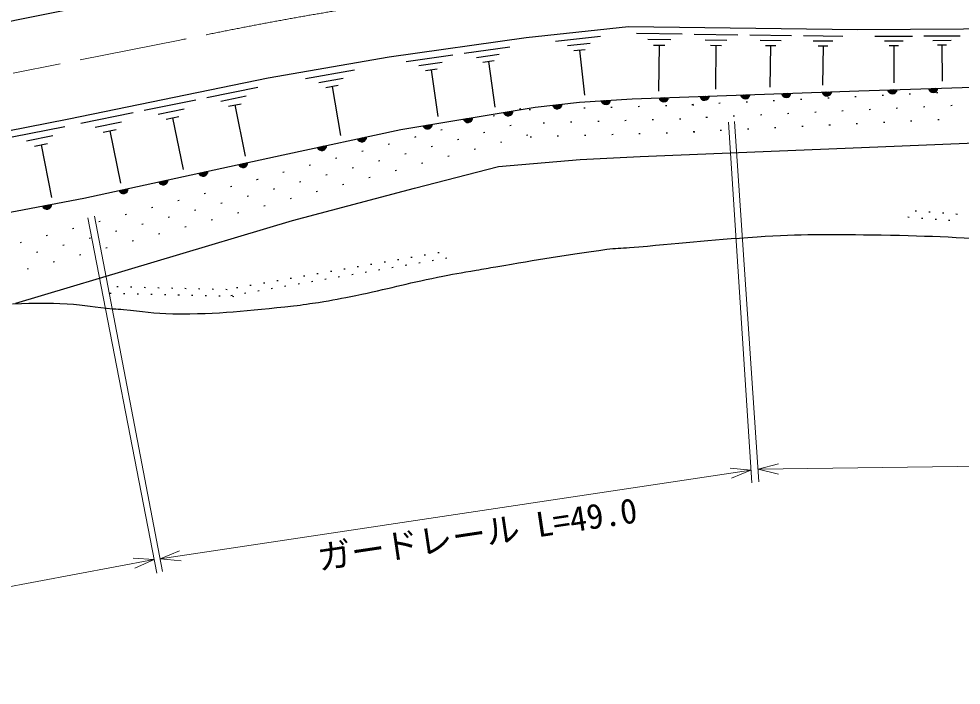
# Model space of a CAD drawing. Units: millimetres, scale not verified. Extents: x 40000 to 680000, y 20000 to 380000.
# Drawn here: x 284494 to 353726, y 260178 to 309101 of the extents above; entities that cross this region are included whole.
import ezdxf
from ezdxf.enums import TextEntityAlignment as Align

# ---------------------------------------------------------------- set-up
doc = ezdxf.new("R2010")
doc.units = ezdxf.units.MM
doc.header["$LTSCALE"] = 1000
doc.linetypes.add('CHAIN', pattern=[18.5, 12, -1.5, 3.5, -1.5])
for name, color, linetype, lineweight in [('M-BGD', 7, 'Continuous', 25), ('M-BMK', 2, 'CHAIN', 13), ('M-STR-HTXT', 7, 'Continuous', 13)]:
    doc.layers.add(name, color=color, linetype=linetype, lineweight=lineweight)
doc.styles.add('ＭＳ ゴシック', font='')
doc.styles.get('ＭＳ ゴシック').set_extended_font_data('MS Gothic')

msp = doc.modelspace()

# ---------------------------------------------------------------- linework, layer by layer
at = {"layer": 'M-BGD'}
for p, q in [((323935, 307456), (327238, 307820)), ((329866, 308041), (333238, 307995)), ((330703, 307608), (332389, 307585)), ((334120, 307983), (337329, 307938)), ((334916, 307570), (336521, 307548)), ((338207, 307926), (341260, 307884)), ((338965, 307534), (340492, 307513)), ((342135, 307872), (345038, 307832)), ((342856, 307499), (344308, 307479)), ((347395, 307825), (350140, 307841)), ((348083, 307486), (349456, 307494)), ((350978, 307847), (353649, 307863)), ((351648, 307517), (352983, 307525)), ((317215, 306574), (320561, 307045)), ((324806, 307134), (326458, 307316)), ((325265, 306767), (326091, 306858)), ((325678, 306812), (326042, 303509)), ((331119, 307181), (331962, 307169)), ((331540, 307175), (331494, 303803)), ((335312, 307164), (336114, 307153)), ((335713, 307158), (335669, 303949)), ((339342, 307147), (340105, 307137)), ((339723, 307142), (339681, 304089)), ((343214, 307131), (343940, 307121)), ((343577, 307126), (343537, 304224)), ((348429, 307145), (349115, 307149)), ((348772, 307147), (348789, 304401)), ((351983, 307185), (352651, 307189)), ((352317, 307187), (352334, 304516)), ((312963, 305975), (316385, 306457)), ((318111, 306274), (319783, 306509)), ((318588, 305914), (319424, 306032)), ((305551, 304731), (309150, 305354)), ((313879, 305668), (315590, 305909)), ((314367, 305301), (315222, 305421)), ((314794, 305361), (315276, 301939)), ((319006, 305973), (319477, 302628)), ((306528, 304437), (308328, 304748)), ((298296, 303330), (302041, 304096)), ((307056, 304065), (307956, 304221)), ((307506, 304143), (308128, 300544)), ((299328, 303053), (301201, 303437)), ((344019, 303288), (343920, 303283)), ((346017, 303386), (345917, 303381)), ((348015, 303483), (347915, 303478)), ((350012, 303581), (349912, 303576)), ((352010, 303678), (351910, 303673)), ((293697, 302388), (297489, 303164)), ((299892, 302681), (300828, 302872)), ((300360, 302777), (301127, 299031)), ((328094, 302598), (327994, 302595)), ((330094, 302656), (329994, 302653)), ((332093, 302714), (331993, 302711)), ((334031, 302801), (333931, 302796)), ((334092, 302772), (333992, 302769)), ((336029, 302899), (335929, 302894)), ((338027, 302996), (337927, 302991)), ((340024, 303093), (339924, 303089)), ((342022, 303191), (341922, 303186)), ((351060, 302631), (350960, 302626)), ((353058, 302728), (352958, 302723)), ((289052, 301437), (292890, 302223)), ((294742, 302108), (296638, 302496)), ((295313, 301731), (296261, 301926)), ((319448, 301982), (319352, 301956)), ((321380, 302501), (321283, 302475)), ((322097, 302425), (321997, 302422)), ((324096, 302482), (323996, 302480)), ((326095, 302540), (325995, 302538)), ((337077, 301948), (336977, 301944)), ((339074, 302046), (338974, 302041)), ((341072, 302143), (340972, 302139)), ((343069, 302241), (342970, 302236)), ((345067, 302338), (344967, 302333)), ((347065, 302436), (346965, 302431)), ((349062, 302533), (348962, 302528)), ((284004, 300438), (287865, 301198)), ((290110, 301154), (292029, 301547)), ((295787, 301828), (296563, 298037)), ((317517, 301464), (317420, 301438)), ((320673, 301276), (320577, 301250)), ((323125, 301454), (323025, 301451)), ((325125, 301512), (325025, 301509)), ((327124, 301570), (327024, 301567)), ((329123, 301628), (329023, 301625)), ((331122, 301686), (331022, 301683)), ((333121, 301744), (333021, 301741)), ((335079, 301851), (334979, 301846)), ((342119, 301193), (342019, 301188)), ((344117, 301291), (344017, 301286)), ((346115, 301388), (346015, 301383)), ((348112, 301486), (348012, 301481)), ((350110, 301583), (350010, 301578)), ((352107, 301681), (352008, 301676)), ((285064, 300146), (286994, 300525)), ((290688, 300773), (291648, 300969)), ((291168, 300871), (291954, 297033)), ((315585, 300945), (315488, 300919)), ((318742, 300757), (318645, 300731)), ((321898, 300569), (321802, 300543)), ((324154, 300483), (324054, 300480)), ((326153, 300541), (326053, 300538)), ((328152, 300599), (328052, 300596)), ((330151, 300657), (330051, 300654)), ((332151, 300715), (332051, 300712)), ((334129, 300804), (334029, 300799)), ((334150, 300773), (334050, 300770)), ((336126, 300901), (336027, 300896)), ((338124, 300998), (338024, 300994)), ((340122, 301096), (340022, 301091)), ((285642, 299758), (286607, 299948)), ((286124, 299853), (286883, 295993)), ((311722, 299908), (311625, 299882)), ((313653, 300427), (313557, 300401)), ((316810, 300239), (316714, 300213)), ((319967, 300051), (319870, 300025)), ((322155, 300425), (322055, 300422)), ((309790, 299390), (309694, 299364)), ((312947, 299202), (312850, 299176)), ((314879, 299720), (314782, 299694)), ((318035, 299532), (317939, 299506)), ((307859, 298871), (307762, 298845)), ((311015, 298683), (310919, 298657)), ((314172, 298495), (314075, 298469)), ((316104, 299014), (316007, 298988)), ((303995, 297834), (303899, 297808)), ((305927, 298353), (305830, 298327)), ((309084, 298165), (308987, 298139)), ((312240, 297977), (312144, 297951)), ((302064, 297315), (301967, 297289)), ((302072, 297314), (301975, 297288)), ((305221, 297127), (305124, 297102)), ((307152, 297646), (307056, 297620)), ((310309, 297458), (310212, 297432)), ((300139, 296800), (300042, 296774)), ((303289, 296609), (303192, 296583)), ((306446, 296421), (306349, 296395)), ((308377, 296939), (308281, 296914)), ((296273, 295772), (296177, 295746)), ((298206, 296286), (298109, 296260)), ((301362, 296090), (301266, 296064)), ((304514, 295902), (304417, 295876)), ((294340, 295258), (294244, 295232)), ((297497, 295062), (297400, 295037)), ((299429, 295576), (299333, 295550)), ((302582, 295384), (302486, 295358)), ((302586, 295381), (302489, 295355)), ((350455, 294983), (350356, 294991)), ((292408, 294744), (292311, 294718)), ((295564, 294548), (295467, 294523)), ((298720, 294353), (298623, 294327)), ((300653, 294867), (300556, 294841)), ((349917, 294524), (349817, 294532)), ((350914, 294444), (350814, 294452)), ((351452, 294902), (351352, 294910)), ((351910, 294364), (351811, 294372)), ((352449, 294822), (352349, 294830)), ((352907, 294283), (352807, 294291)), ((353446, 294741), (353346, 294749)), ((288542, 293716), (288445, 293690)), ((290475, 294230), (290378, 294204)), ((293631, 294034), (293534, 294009)), ((296787, 293839), (296691, 293813)), ((286609, 293202), (286512, 293176)), ((289765, 293006), (289669, 292981)), ((291698, 293520), (291601, 293495)), ((294854, 293325), (294758, 293299)), ((284676, 292688), (284580, 292662)), ((287832, 292492), (287736, 292467)), ((290989, 292297), (290892, 292271)), ((292921, 292811), (292825, 292785)), ((285900, 291978), (285803, 291953)), ((289056, 291783), (288959, 291757)), ((313395, 291589), (313296, 291572)), ((314380, 291760), (314281, 291743)), ((315365, 291931), (315266, 291914)), ((315943, 291524), (315845, 291507)), ((287123, 291269), (287026, 291243)), ((309454, 290903), (309355, 290886)), ((310439, 291075), (310340, 291058)), ((311424, 291246), (311326, 291229)), ((312002, 290839), (311904, 290822)), ((312409, 291417), (312311, 291400)), ((312988, 291010), (312889, 290993)), ((313973, 291182), (313874, 291165)), ((314958, 291353), (314860, 291336)), ((285190, 290755), (285094, 290729)), ((305513, 290218), (305414, 290201)), ((306498, 290389), (306400, 290372)), ((307483, 290561), (307385, 290544)), ((308062, 290154), (307963, 290137)), ((308468, 290732), (308370, 290715)), ((309047, 290325), (308948, 290308)), ((310032, 290496), (309933, 290479)), ((311017, 290668), (310919, 290651)), ((291800, 289413), (291700, 289415)), ((292799, 289388), (292699, 289391)), ((301572, 289533), (301473, 289515)), ((302557, 289704), (302459, 289687)), ((303542, 289875), (303444, 289858)), ((304121, 289468), (304022, 289451)), ((304528, 290047), (304429, 290029)), ((305106, 289640), (305007, 289623)), ((306091, 289811), (305993, 289794)), ((307076, 289982), (306978, 289965)), ((291287, 288925), (291187, 288928)), ((292287, 288901), (292187, 288903)), ((293287, 288876), (293187, 288878)), ((293799, 289363), (293699, 289366)), ((294286, 288851), (294186, 288853)), ((294799, 289338), (294699, 289341)), ((295286, 288826), (295186, 288829)), ((295798, 289314), (295698, 289316)), ((296286, 288801), (296186, 288804)), ((296798, 289289), (296698, 289291)), ((297285, 288776), (297185, 288779)), ((297798, 289264), (297698, 289266)), ((298285, 288752), (298185, 288754)), ((298797, 289239), (298697, 289242)), ((299285, 288727), (299185, 288729)), ((299797, 289214), (299697, 289217)), ((300180, 288783), (300081, 288766)), ((300284, 288702), (300184, 288704)), ((300587, 289361), (300488, 289344)), ((301165, 288954), (301067, 288937)), ((302150, 289126), (302052, 289109)), ((303135, 289297), (303037, 289280))]:
    msp.add_line(p, q, dxfattribs=at)
for points in [[(258310, 303828), (287878, 309727), (310779, 314090)], [(265121, 297234), (288171, 301767), (302822, 304767), (311708, 306304), (321771, 307721), (329293, 308549), (346122, 308317), (381211, 308530), (406904, 308532), (417801, 308063), (432287, 306586), (442260, 304872), (458885, 300867), (472159, 296939), (481371, 293506), (491531, 289135), (508168, 280984), (517233, 275942), (524310, 271553), (537156, 263455)], [(266187, 291559), (289257, 295934), (303905, 299124), (312561, 300987), (322427, 302605), (325685, 302985), (329548, 303235), (346201, 303817), (381136, 304952), (397018, 305092), (407044, 304740), (417389, 303792), (431642, 301562), (441518, 299509), (457376, 295410), (470322, 291467), (479324, 288384), (489547, 284565), (500757, 279680), (506193, 277013), (515081, 271822), (522082, 267381), (534307, 259208)], [(284263, 288216), (304602, 294283), (313569, 296669), (319733, 298255), (325745, 298783), (330132, 298991), (346416, 299664), (361338, 300256), (372987, 300272), (394041, 299547), (406722, 298395), (416560, 297101)]]:
    msp.add_lwpolyline(points, dxfattribs=at)
for centre, radius, start, end in [((351673, 304049), 354, 190.65826, 353.06344), ((351673, 304049), 283, 192.8823, 350.8394), ((351673, 304049), 212, 196.62863, 347.09308), ((351673, 304049), 142, 204.34036, 339.38135), ((351673, 304049), 100, 214.65802, 329.06368), ((331876, 303370), 354, 190.79931, 353.20448), ((331876, 303370), 283, 193.02334, 350.98045), ((331876, 303370), 212, 196.76967, 347.23412), ((331876, 303370), 142, 204.4814, 339.52239), ((331876, 303370), 100, 214.79906, 329.20473), ((334874, 303475), 354, 190.79931, 353.20448), ((334874, 303475), 283, 193.02334, 350.98045), ((334874, 303475), 212, 196.76967, 347.23412), ((334874, 303475), 142, 204.4814, 339.52239), ((334874, 303475), 100, 214.79906, 329.20473), ((337872, 303580), 354, 190.79931, 353.20448), ((337872, 303580), 283, 193.02334, 350.98045), ((337872, 303580), 212, 196.76967, 347.23412), ((337872, 303580), 142, 204.4814, 339.52239), ((337872, 303580), 100, 214.79906, 329.20473), ((340871, 303685), 354, 190.79931, 353.20448), ((340871, 303685), 283, 193.02334, 350.98045), ((340871, 303685), 212, 196.76967, 347.23412), ((340871, 303685), 142, 204.4814, 339.52239), ((340871, 303685), 100, 214.79906, 329.20473), ((343869, 303790), 354, 190.79931, 353.20448), ((343869, 303790), 283, 193.02334, 350.98045), ((343869, 303790), 212, 196.76967, 347.23412), ((343869, 303790), 142, 204.4814, 339.52239), ((343869, 303790), 100, 214.79906, 329.20473), ((348675, 303952), 354, 190.65826, 353.06344), ((348675, 303952), 283, 192.8823, 350.8394), ((348675, 303952), 212, 196.62863, 347.09308), ((348675, 303952), 142, 204.34036, 339.38135), ((348675, 303952), 100, 214.65802, 329.06368), ((324050, 302849), 354, 195.45441, 357.85959), ((324050, 302849), 283, 197.67845, 355.63555), ((324050, 302849), 212, 201.42477, 351.88922), ((324050, 302849), 142, 209.1365, 344.17749), ((324050, 302849), 100, 219.45417, 333.85983), ((327613, 303164), 354, 192.49271, 354.89789), ((327613, 303164), 283, 194.71675, 352.67385), ((327613, 303164), 212, 198.46308, 348.92753), ((327613, 303164), 142, 206.17481, 341.2158), ((327613, 303164), 100, 216.49247, 330.89813), ((317485, 301849), 354, 198.11255, 0.51772), ((320445, 302335), 354, 198.11255, 0.51772), ((320445, 302335), 283, 200.33658, 358.29369), ((320445, 302335), 212, 204.08291, 354.54736), ((320445, 302335), 142, 211.79464, 346.83563), ((320445, 302335), 100, 222.1123, 336.51797), ((314524, 301364), 354, 198.11255, 0.51772), ((314524, 301364), 283, 200.33658, 358.29369), ((314524, 301364), 212, 204.08291, 354.54736), ((314524, 301364), 142, 211.79464, 346.83563), ((314524, 301364), 100, 222.1123, 336.51797), ((317485, 301849), 283, 200.33658, 358.29369), ((317485, 301849), 212, 204.08291, 354.54736), ((317485, 301849), 142, 211.79464, 346.83563), ((317485, 301849), 100, 222.1123, 336.51797), ((306755, 299793), 354, 200.94164, 3.34681), ((306755, 299793), 283, 203.16567, 1.12278), ((306755, 299793), 212, 206.912, 357.37645), ((309688, 300424), 354, 200.94164, 3.34681), ((309688, 300424), 283, 203.16567, 1.12278), ((309688, 300424), 212, 206.912, 357.37645), ((309688, 300424), 142, 214.62373, 349.66472), ((309688, 300424), 100, 224.94139, 339.34706), ((306755, 299793), 142, 214.62373, 349.66472), ((306755, 299793), 100, 224.94139, 339.34706), ((300967, 298540), 354, 201.08457, 3.48975), ((300967, 298540), 283, 203.30861, 1.26571), ((300967, 298540), 212, 207.05494, 357.51939), ((300967, 298540), 142, 214.76667, 349.80766), ((300967, 298540), 100, 225.08433, 339.48999), ((298035, 297901), 354, 201.08457, 3.48975), ((298035, 297901), 283, 203.30861, 1.26571), ((298035, 297901), 212, 207.05494, 357.51939), ((298035, 297901), 142, 214.76667, 349.80766), ((298035, 297901), 100, 225.08433, 339.48999), ((295104, 297263), 354, 201.08457, 3.48975), ((295104, 297263), 283, 203.30861, 1.26571), ((295104, 297263), 212, 207.05494, 357.51939), ((295104, 297263), 142, 214.76667, 349.80766), ((295104, 297263), 100, 225.08433, 339.48999), ((292173, 296624), 354, 201.08457, 3.48975), ((292173, 296624), 283, 203.30861, 1.26571), ((292173, 296624), 212, 207.05494, 357.51939), ((292173, 296624), 142, 214.76667, 349.80766), ((292173, 296624), 100, 225.08433, 339.48999), ((286554, 295477), 354, 199.53473, 1.93991), ((286554, 295477), 283, 201.75877, 359.71587), ((286554, 295477), 212, 205.5051, 355.96955), ((286554, 295477), 142, 213.21683, 348.25782), ((286554, 295477), 100, 223.53449, 337.94015)]:
    msp.add_arc(centre, radius, start, end, dxfattribs=at)
msp.add_open_spline([(284031, 288171), (285924, 288241), (286484, 288274), (288052, 288179), (289365, 288099), (290090, 287922), (291401, 287816), (291707, 287791), (291879, 287789), (292184, 287766), (293601, 287660), (294388, 287460), (295809, 287448), (299280, 287420), (301225, 287662), (304677, 288028), (305050, 288068), (305258, 288105), (305630, 288156), (305978, 288205), (306173, 288228), (306520, 288284), (307592, 288458), (308189, 288578), (309253, 288795), (311609, 289276), (312904, 289659), (315260, 290136), (316360, 290358), (316983, 290450), (318088, 290647), (318659, 290748), (318979, 290805), (319550, 290902), (322722, 291441), (324501, 291736), (327687, 292181), (328340, 292272), (328714, 292256), (329371, 292310), (333029, 292608), (335071, 292868), (338734, 293097), (342011, 293301), (343856, 293288), (347139, 293247), (351091, 293199), (353303, 293066), (357248, 292843), (362366, 292554), (365210, 292006), (370334, 291835), (372964, 291747), (374440, 291883), (377071, 291835), (380156, 291778), (381881, 291629), (384961, 291438), (387235, 291298), (388502, 291112), (390779, 291006), (393014, 290902), (394269, 290934), (396507, 290934), (398660, 290934), (399867, 290943), (402019, 291006), (404089, 291066), (405244, 291241), (407315, 291258), (409054, 291273), (410029, 291203), (411764, 291079), (414458, 290887), (415980, 290781), (418630, 290259), (420078, 289974), (420881, 289757), (422287, 289309), (422724, 289169), (422964, 289075), (423400, 288928), (423474, 288903), (423516, 288890), (423590, 288865), (424100, 288693), (424387, 288600), (424894, 288421), (426771, 287758), (427840, 287432), (429695, 286709), (440497, 282497), (446383, 279731), (457106, 275321), (464362, 272337), (468488, 270814), (475707, 267741), (478085, 266729), (479388, 266095), (481749, 265044), (486344, 262998), (488994, 262014), (493515, 259810), (494384, 259386), (494860, 259129), (495709, 258667), (495797, 258620), (495845, 258590), (495932, 258540), (496019, 258491), (496067, 258462), (496155, 258414), (496513, 258213), (496725, 258119), (497077, 257906), (501227, 255385), (503576, 253993), (507509, 251144), (510554, 248939), (512082, 247470), (514984, 245080), (515460, 244688), (515718, 244457), (516193, 244064), (517632, 242870), (518383, 242132), (519883, 241015), (520461, 240585), (520653, 240437), (521378, 239936)], degree=3, knots=[0, 0, 0, 0, 1, 1, 1, 2, 2, 2, 3, 3, 3, 4, 4, 4, 5, 5, 5, 6, 6, 6, 7, 7, 7, 8, 8, 8, 9, 9, 9, 10, 10, 10, 11, 11, 11, 12, 12, 12, 13, 13, 13, 14, 14, 14, 15, 15, 15, 16, 16, 16, 17, 17, 17, 18, 18, 18, 19, 19, 19, 20, 20, 20, 21, 21, 21, 22, 22, 22, 23, 23, 23, 24, 24, 24, 25, 25, 25, 26, 26, 26, 27, 27, 27, 28, 28, 28, 29, 29, 29, 30, 30, 30, 31, 31, 31, 32, 32, 32, 33, 33, 33, 34, 34, 34, 35, 35, 35, 36, 36, 36, 37, 37, 37, 38, 38, 38, 39, 39, 39, 40, 40, 40, 41, 41, 41, 42, 42, 42, 43, 43, 43, 43], dxfattribs=at)
at = {"layer": 'M-BMK'}
msp.add_line((270843, 302505), (296325, 307538), dxfattribs=at)
msp.add_arc((356076, 22059), 291665, 91.80808, 101.82123, dxfattribs=at)
at = {"layer": 'M-STR-HTXT'}
for p, q in [((336641, 301508), (338343, 275044)), ((337062, 301566), (338872, 275116)), ((289568, 294480), (294622, 268405)), ((290051, 294601), (295055, 268533)), ((338809, 276025), (397699, 276846)), ((338809, 276025), (340304, 276421)), ((294878, 269456), (338284, 275970)), ((338284, 275970), (336745, 276118)), ((338284, 275970), (336856, 275376)), ((338809, 276025), (340314, 275671)), ((294878, 269456), (296305, 270049)), ((250459, 261136), (294429, 269403)), ((294429, 269403), (292885, 269495)), ((294429, 269403), (293024, 268758)), ((294878, 269456), (296417, 269308))]:
    msp.add_line(p, q, dxfattribs=at)

# ---------------------------------------------------------------- texts
at = {"layer": 'M-STR-HTXT', "style": 'ＭＳ ゴシック'}
msp.add_text('ガードレール L=49.0', height=1833, rotation=8.535, dxfattribs=at).set_placement((318385, 269838), align=Align.BOTTOM_CENTER)

doc.saveas('drawing.dxf')
